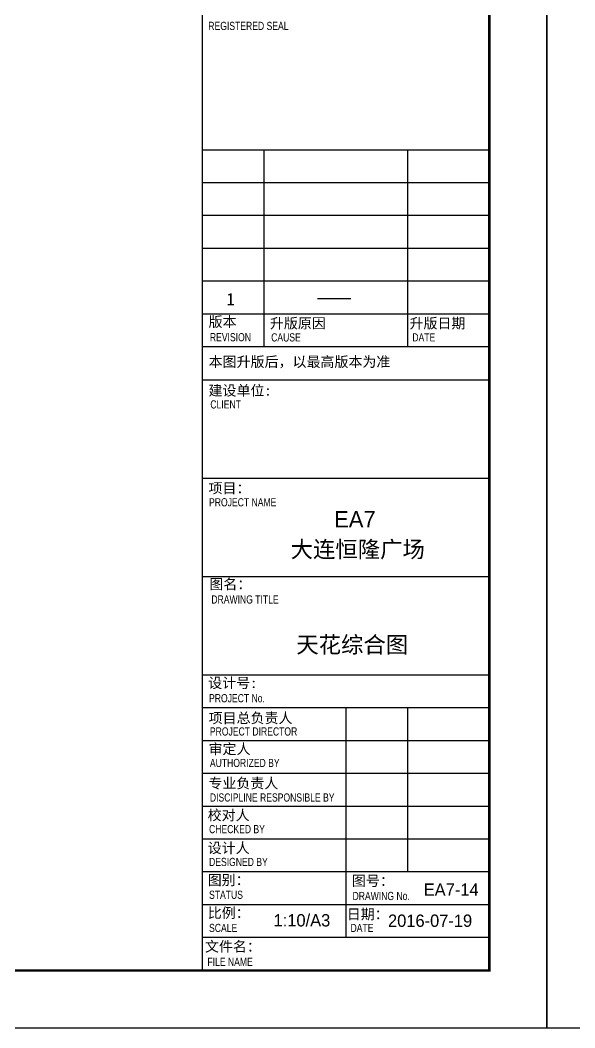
# Model space of a CAD drawing. Header units: millimetres. Extents: x 346472 to 732256, y -34068 to -15883.
# Drawn here: x 675257 to 681114, y -34068 to -23431 of the extents above; entities that cross this region are included whole.
import ezdxf

# ---------------------------------------------------------------- set-up
doc = ezdxf.new("R2010")
doc.units = ezdxf.units.MM
doc.header["$LTSCALE"] = 7
doc.layers.add('图框', color=9, linetype='Continuous')
doc.styles.add('ARIAL', font='Arial.ttf')
doc.styles.get("Standard").update_dxf_attribs({"font": 'STKaiti.ttf'})
doc.styles.add('图签-仿宋', font='')
doc.styles.add('图签-黑体', font='')
doc.styles.get('图签-仿宋').set_extended_font_data('FangSong_GB2312')
doc.styles.get('图签-黑体').set_extended_font_data('SimHei')

msp = doc.modelspace()

# ---------------------------------------------------------------- linework, layer by layer
at = {"layer": '图框', "color": 251}
for p, q in [((677180.8, -16489.1), (677180.8, -33462)), ((680211.7, -24802.4), (677180.8, -24802.4)), ((677830.3, -24802.4), (677830.3, -26880.7)), ((679345.7, -24802.4), (679345.7, -26880.7)), ((680211.7, -25148.8), (677180.8, -25148.8)), ((680211.7, -25495.1), (677180.8, -25495.1)), ((680211.7, -25841.5), (677180.8, -25841.5)), ((680211.7, -26187.9), (677180.8, -26187.9)), ((678396.7, -26368.6), (678750.4, -26368.6)), ((680211.7, -26534.3), (677180.8, -26534.3)), ((680211.7, -26880.7), (677180.8, -26880.7)), ((677180.8, -27227.1), (680211.7, -27227.1)), ((677180.8, -28266.2), (680211.7, -28266.2)), ((677180.8, -29305.4), (680211.7, -29305.4)), ((680211.7, -30344.5), (677180.8, -30344.5)), ((680211.7, -30690.9), (677180.8, -30690.9)), ((678696.3, -30690.9), (678696.3, -33115.6)), ((679345.7, -30690.9), (679345.7, -32422.9)), ((680211.7, -31037.3), (677180.8, -31037.3)), ((680211.7, -31383.7), (677180.8, -31383.7)), ((680211.7, -31730.1), (677180.8, -31730.1)), ((680211.7, -32076.5), (677180.8, -32076.5)), ((680211.7, -32422.9), (677180.8, -32422.9)), ((680211.7, -32769.2), (677180.8, -32769.2)), ((680211.7, -33115.6), (677180.8, -33115.6))]:
    msp.add_line(p, q, dxfattribs=at)
for points in [[(655098.7, -34068.2), (680817.9, -34068.2), (680817.9, -15882.9), (655098.7, -15882.9)], [(680817.9, -34068.2), (706537, -34068.2), (706537, -15882.9), (680817.9, -15882.9)]]:
    msp.add_lwpolyline(points, close=True, dxfattribs=at)
at = {"layer": '图框', "color": 251, "const_width": 26}
msp.add_lwpolyline([(656397.7, -16489.1), (680211.7, -16489.1), (680211.7, -33462), (656397.7, -33462)], close=True, dxfattribs=at)

# ---------------------------------------------------------------- texts
at = {"layer": '图框', "color": 251, "style": 'ARIAL', "width": 0.75}
for s, height, p in [('REGISTERED SEAL', 86.596, (677244.3, -23535.7)), ('REVISION', 86.6, (677261, -26821.2)), ('CAUSE', 86.6, (677907.9, -26823.2)), ('DATE', 86.6, (679398.6, -26823.2)), ('CLIENT', 86.6, (677265.7, -27530.6)), ('PROJECT NAME', 86.596, (677252, -28563.8)), ('DRAWING TITLE', 86.596, (677276.3, -29589.5)), ('PROJECT No.', 86.596, (677252, -30632.1)), ('PROJECT DIRECTOR', 86.596, (677261, -30982.9)), ('AUTHORIZED BY', 86.596, (677261, -31315.4)), ('DISCIPLINE RESPONSIBLE BY', 86.596, (677261, -31680)), ('CHECKED BY', 86.6, (677252, -32013.9)), ('DESIGNED BY', 86.596, (677252, -32360.3)), ('STATUS', 86.6, (677252, -32706.7)), ('DRAWING No.', 86.596, (678767.1, -32719.6)), ('SCALE', 86.6, (677252, -33057)), ('DATE', 86.6, (678745.8, -33057)), ('FILE NAME', 86.6, (677234.7, -33414.4))]:
    msp.add_text(s, height=height, dxfattribs=at).set_placement(p)
at = {"layer": '图框', "color": 251}
for s, height, style, p in [('1', 129.9, '图签-仿宋', (677435.6, -26442.4)), ('版本', 108.25, '图签-黑体', (677247.3, -26668.8)), ('升版原因', 108.25, '图签-黑体', (677894.1, -26685)), ('升版日期', 108.25, '图签-黑体', (679368.8, -26685)), ('本图升版后，以最高版本为准', 108.245, '图签-黑体', (677247.3, -27091.4)), ('建设单位:', 108.25, '图签-黑体', (677246.3, -27394.6)), ('项目：', 108.25, '图签-黑体', (677246.3, -28426)), ('图名：', 108.25, '图签-黑体', (677255, -29438.7)), ('设计号:', 108.25, '图签-黑体', (677243.3, -30481.4)), ('项目总负责人', 108.25, '图签-黑体', (677247.3, -30851.9)), ('审定人', 108.25, '图签-黑体', (677247.3, -31178.7)), ('专业负责人', 108.25, '图签-黑体', (677245.1, -31540.3)), ('校对人', 108.25, '图签-黑体', (677237.5, -31876.9)), ('设计人', 108.25, '图签-黑体', (677237.5, -32223.3)), ('图别：', 108.25, '图签-黑体', (677237.5, -32561.2)), ('图号：', 108.25, '图签-黑体', (678760.8, -32570.5)), ('比例：', 108.25, '图签-黑体', (677238.2, -32908.4)), ('日期：', 108.25, '图签-黑体', (678705.9, -32922.3)), ('文件名：', 108.25, '图签-黑体', (677208.7, -33263.6))]:
    msp.add_text(s, height=height, dxfattribs=dict(at, style=style)).set_placement(p)
for s, height, p in [('EA7', 173.19, (678573.2, -28786.2)), ('大连恒隆广场', 173.19, (678113.6, -29103.8)), ('2016-07-19', 129.89, (679141.6, -33002.2))]:
    msp.add_text(s, height=height, dxfattribs=at).set_placement(p)
for s, insert, char_height, width, attachment_point in [('\\pi151;{\\fSimSun|b0|i0|c134|p2;天花综合图}', (678022.2, -29936.8), 173.193, 1602.577, 1), ('EA7-14', (679518.6, -32609.4), 129.89, 67.606, 4), ('1:10/A3', (677933.3, -32933.9), 129.89, 67.606, 4)]:
    msp.add_mtext(s, dxfattribs=dict(at, insert=insert, char_height=char_height, width=width, attachment_point=attachment_point))

doc.saveas('drawing.dxf')
